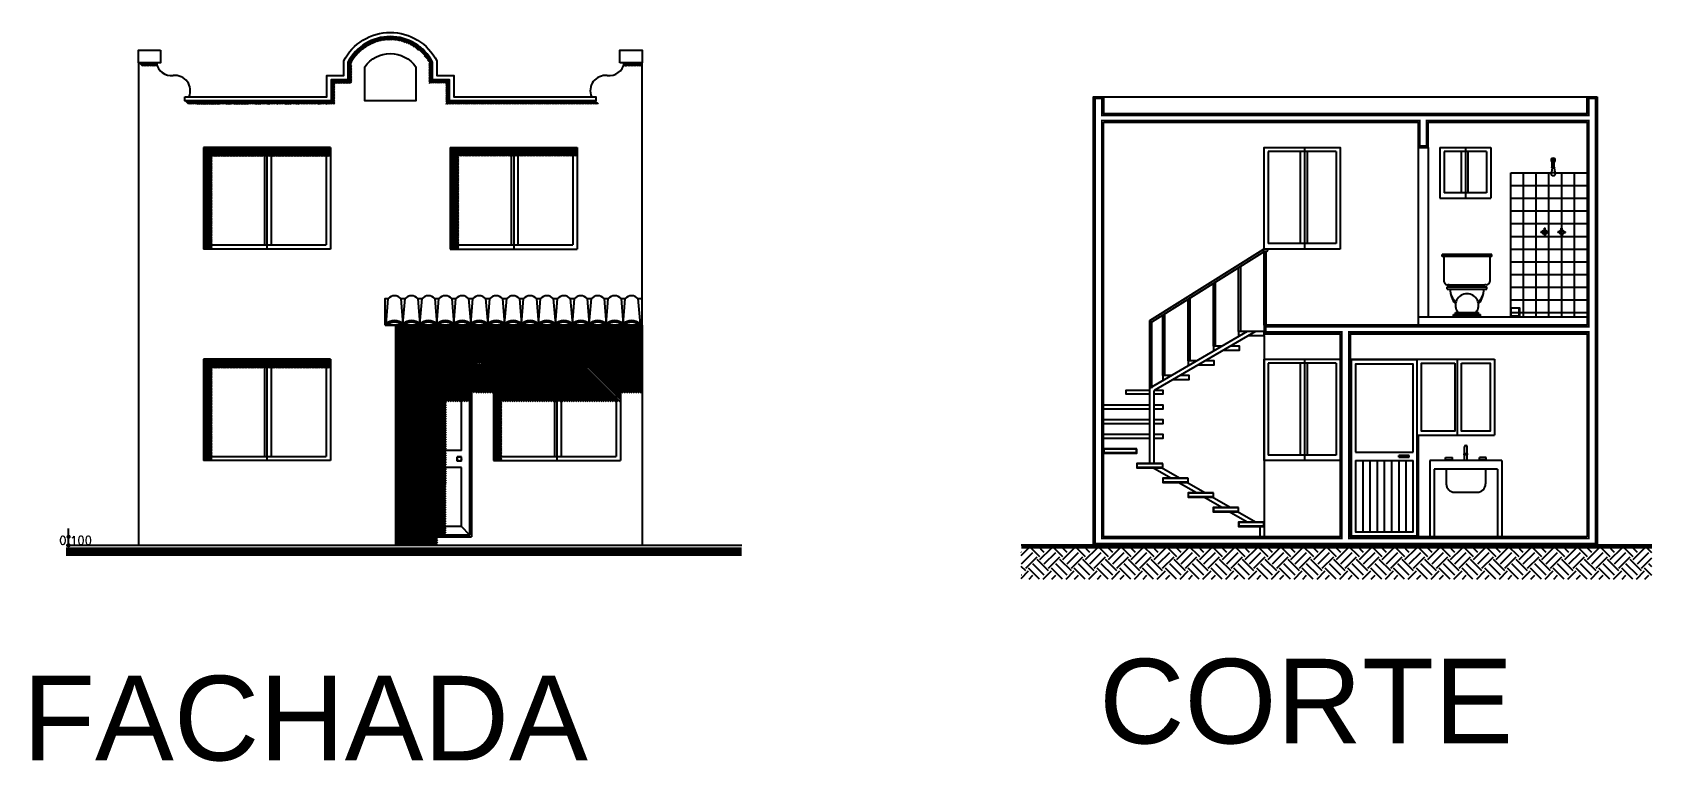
# Model space of a CAD drawing. Extents: x 178.2 to 198.4, y 129 to 151.4.
# Drawn here: x 178.2 to 197.35, y 129.05 to 137.66 of the extents above; entities that cross this region are included whole.
import ezdxf

# ---------------------------------------------------------------- set-up
doc = ezdxf.new("R2010")
doc.units = 0
doc.header["$PDMODE"] = 34
doc.header["$PDSIZE"] = 0.1
doc.layers.get('0').update_dxf_attribs({"linetype": 'CONTINUOUS'})
doc.layers.get('DEFPOINTS').update_dxf_attribs({"linetype": 'CONTINUOUS'})
for name, color, linetype in [('AMB', 4, 'CONTINUOUS'), ('DIM', 250, 'CONTINUOUS'), ('MUEBLES', 1, 'CONTINUOUS'), ('MUROS', 40, 'CONTINUOUS'), ('SOMBRA', 251, 'CONTINUOUS')]:
    doc.layers.add(name, color=color, linetype=linetype)
doc.styles.add('2', font='arial.ttf')
doc.styles.add('ROMANS', font='romans')
doc.dimstyles.get("Standard").update_dxf_attribs({"dimtxt": 0.18, "dimasz": 0.18, "dimexe": 0.18, "dimexo": 0.0625, "dimgap": 0.09, "dimtad": 0, "dimtih": 1, "dimtoh": 1, "dimdec": 4, "dimzin": 0, "dimdsep": 46, "dimtxsty": 'Standard', "dimcen": 0.09, "dimadec": 0, "dimazin": 0, "dimtfac": 1, "dimtdec": 4, "dimtofl": 0, "dimtmove": 0, "dimatfit": 3, "dimfxl": 1, "dimtolj": 1, "dimtzin": 0, "dimarcsym": 0})

# ---------------------------------------------------------------- blocks, each defined once
blk = doc.blocks.new('_DOT')
at = {"color": 0, "linetype": 'ByBlock'}
blk.add_line((-0.5, 0), (-1, 0), dxfattribs=at)
at = {"color": 0, "linetype": 'ByBlock', "const_width": 0.5}
blk.add_lwpolyline([(-0.25, 0, 1), (0.25, 0, 1)], format="xyb", close=True, dxfattribs=at)
blk = doc.blocks.new('*D8')
at = {"color": 0, "linetype": 'ByBlock'}
for p, q in [((178.628, 134.316), (178.628, 134.366)), ((178.628, 134.166), (178.628, 134.266)), ((178.628, 134.166), (178.628, 134.266)), ((178.628, 134.116), (178.628, 134.066))]:
    blk.add_line(p, q, dxfattribs=at)
at = {"layer": 'DEFPOINTS', "color": 0, "linetype": 'ByBlock'}
for p in [(178.628, 134.266), (182.488, 134.266), (179.453, 134.166)]:
    blk.add_point(p, dxfattribs=at)
at = {"color": 0, "linetype": 'ByBlock', "xscale": 0.05, "yscale": 0.05, "zscale": 0.05}
for p, rotation in [((178.628, 134.266), 270), ((178.628, 134.166), 90)]:
    blk.add_blockref('_DOT', p, dxfattribs=dict(at, rotation=rotation))
at = {"linetype": 'ByBlock', "insert": (178.711, 134.224), "char_height": 0.1, "attachment_point": 5, "style": 'ROMANS'}
blk.add_mtext('\\A1;0.100', dxfattribs=at)

msp = doc.modelspace()

# ---------------------------------------------------------------- hatches: boundary and pattern name
at = {"layer": 'AMB'}
h = msp.add_hatch(dxfattribs=at)
h.set_pattern_fill('EARTH', color=256, scale=0.03, angle=45, style=0)
h.set_pattern_definition([(45, (0, -2.56383), (0, 0.26940768), [0.1905, -0.1905]), (45, (-0.05051, -2.51331), (0, 0.26940768), [0.1905, -0.1905]), (45, (-0.10103, -2.4628), (0, 0.26940768), [0.1905, -0.1905]), (135, (-0.10103, -2.42912), (-0.26940768, 0), [0.1905, -0.1905]), (135, (-0.05051, -2.3786), (-0.26940768, 0), [0.1905, -0.1905]), (135, (1e-17, -2.3281), (-0.26940768, 0), [0.1905, -0.1905])])
h.paths.add_polyline_path([(197.3274, 131.6023), (189.8792, 131.6023), (189.8792, 131.2023), (197.3274, 131.2023)])
at = {"layer": 'SOMBRA'}
h = msp.add_hatch(dxfattribs=at)
h.set_pattern_fill('ANSI31', color=256, scale=0.003, angle=90, style=0)
h.set_pattern_definition([(135, (0, -2.763825), (-0.0067351921, -0.0067351921), [])])
h.paths.add_polyline_path([(179.6772, 137.2623, -0.0580716), (179.666, 137.3023), (179.453, 137.3023), (179.493, 137.2623)])
h.paths.add_polyline_path([(181.768, 136.8123), (181.768, 137.0623), (181.968, 137.0623), (181.968, 137.302, -0.5873802), (182.888, 137.302), (182.888, 137.0623), (183.088, 137.0623), (183.088, 136.8123), (184.8945, 136.8123), (184.8545, 136.8523), (183.128, 136.8523), (183.128, 137.1023), (182.928, 137.1023), (182.928, 137.3122, 0.6), (181.928, 137.3122), (181.928, 137.1023), (181.728, 137.1023), (181.728, 136.8523), (180.0014, 136.8523), (180.0414, 136.8123)])
h.paths.add_polyline_path([(185.1899, 137.3023, -0.0558372), (185.1793, 137.2638), (185.1808, 137.2623), (185.403, 137.2623), (185.403, 137.3023)])
h = msp.add_hatch(dxfattribs=at)
h.set_pattern_fill('ANSI31', color=256, scale=0.075, angle=90, style=0)
h.set_pattern_definition([(135, (-357.963384, -342.496172), (-0.00662912607, -0.00662912607), [])])
h.paths.add_polyline_path([(181.7205, 136.3003), (180.2205, 136.3003), (180.2205, 135.1023), (180.3205, 135.1023), (180.3205, 136.2003), (181.7205, 136.2003)])
h = msp.add_hatch(dxfattribs=at)
h.set_pattern_fill('ANSI31', color=256, scale=0.075, angle=90, style=0)
h.set_pattern_definition([(135, (-355.048384, -342.496172), (-0.00662912607, -0.00662912607), [])])
h.paths.add_polyline_path([(184.6355, 136.3003), (183.1355, 136.3003), (183.1355, 135.1023), (183.2355, 135.1023), (183.2355, 136.2003), (184.6355, 136.2003)])
h = msp.add_hatch(dxfattribs=at)
h.set_pattern_fill('ANSI31', color=256, scale=0.006, angle=90, style=0)
h.set_pattern_definition([(135, (0.572524, -2.563825), (-0.0134703842, -0.0134703842), [])])
h.paths.add_polyline_path([(183.388, 133.8023), (182.488, 133.8023), (182.488, 131.7023), (183.088, 131.7023), (183.088, 133.3023), (183.388, 133.3023), (183.388, 133.4023)])
h.paths.add_polyline_path([(183.6455, 133.8023), (185.1455, 133.8023), (185.1455, 133.4023), (185.403, 133.4023), (185.403, 134.2023), (182.488, 134.2023), (182.488, 133.8023), (183.388, 133.8023), (183.388, 133.4023), (183.6455, 133.4023)])
h.paths.add_polyline_path([(185.1455, 133.8023), (183.6455, 133.8023), (183.6455, 133.3023), (185.1455, 133.3023), (185.1455, 133.4023)])
h.paths.add_polyline_path([(182.988, 131.7023), (182.488, 131.7023), (182.488, 131.6023), (182.988, 131.6023)])
h = msp.add_hatch(dxfattribs=at)
h.set_pattern_fill('ANSI31', color=256, scale=0.075, angle=90, style=0)
h.set_pattern_definition([(135, (-357.963384, -344.996172), (-0.00662912607, -0.00662912607), [])])
h.paths.add_polyline_path([(181.7205, 133.8003), (180.2205, 133.8003), (180.2205, 132.6023), (180.3205, 132.6023), (180.3205, 133.7003), (181.7205, 133.7003)])
h = msp.add_hatch(dxfattribs=at)
h.set_pattern_fill('ANSI31', color=256, scale=0.075, angle=90, style=0)
h.set_pattern_definition([(135, (-354.538384, -344.996172), (-0.00662912607, -0.00662912607), [])])
h.paths.add_polyline_path([(185.1455, 133.8003), (183.6455, 133.8003), (183.6455, 132.6023), (183.7455, 132.6023), (183.7455, 133.7003), (185.1455, 133.7003)])

# ---------------------------------------------------------------- linework, layer by layer
at = {"layer": 'AMB'}
for p, q in [((195.6622, 136.0023), (196.1397, 136.0023)), ((195.6622, 134.3023), (195.6622, 136.0023)), ((195.8122, 134.3023), (195.8122, 136.0023)), ((195.9622, 134.3023), (195.9622, 136.0023)), ((196.1122, 134.3023), (196.1122, 136.0023)), ((196.1847, 136.0023), (196.5622, 136.0023)), ((196.2622, 135.3473), (196.2622, 136.0023)), ((196.4122, 134.3023), (196.4122, 136.0023)), ((195.6622, 135.8523), (196.5622, 135.8523)), ((195.6622, 135.7023), (196.5622, 135.7023)), ((195.6622, 135.5523), (196.5622, 135.5523)), ((195.6622, 135.4023), (196.5622, 135.4023)), ((195.6622, 135.2523), (196.5622, 135.2523)), ((196.2622, 134.3023), (196.2622, 135.2573)), ((195.6622, 135.1023), (196.5622, 135.1023)), ((195.6622, 134.9523), (196.5622, 134.9523)), ((195.6622, 134.8023), (196.5622, 134.8023)), ((195.6622, 134.6523), (196.5622, 134.6523)), ((195.6622, 134.5023), (196.5622, 134.5023)), ((195.6622, 134.3523), (196.5622, 134.3523))]:
    msp.add_line(p, q, dxfattribs=at)
at = {"layer": 'MUEBLES'}
for p, q in [((180.2705, 136.2544), (181.6705, 136.2544)), ((180.2705, 136.2544), (180.2705, 135.1523)), ((180.9405, 136.2544), (180.9405, 135.1523)), ((180.9705, 136.3044), (180.9705, 135.1023)), ((181.0205, 136.2544), (181.0205, 135.1523)), ((181.6705, 136.2544), (181.6705, 135.1523)), ((183.1855, 136.2544), (184.5855, 136.2544)), ((183.1855, 136.2544), (183.1855, 135.1523)), ((183.8555, 136.2544), (183.8555, 135.1523)), ((183.8855, 136.3044), (183.8855, 135.1023)), ((183.9355, 136.2544), (183.9355, 135.1523)), ((184.5855, 136.2544), (184.5855, 135.1523)), ((193.5972, 136.2544), (192.7972, 136.2544)), ((192.7972, 136.2544), (192.7972, 135.1673)), ((193.1744, 136.2544), (193.1744, 135.1673)), ((193.2244, 136.3044), (193.2244, 135.1023)), ((193.2544, 136.2544), (193.2544, 135.1673)), ((193.5972, 136.2544), (193.5972, 135.1673)), ((195.3747, 136.2544), (194.8747, 136.2544)), ((194.8747, 136.2544), (194.8747, 135.7673)), ((195.0747, 136.2544), (195.0747, 135.7673)), ((195.1247, 136.3044), (195.1247, 135.7023)), ((195.1547, 136.2544), (195.1547, 135.7673)), ((195.3747, 136.2544), (195.3747, 135.7673)), ((195.3747, 135.7673), (194.8747, 135.7673)), ((180.2705, 135.1523), (181.6705, 135.1523)), ((183.1855, 135.1523), (184.5855, 135.1523)), ((193.5972, 135.1673), (192.7972, 135.1673)), ((195.4388, 135.0395), (194.8488, 135.0395)), ((194.8488, 135.0145), (194.8488, 135.0395)), ((195.4388, 135.0145), (194.8488, 135.0145)), ((195.4188, 134.7295), (195.4188, 135.0145)), ((195.4388, 135.0145), (195.4388, 135.0395)), ((194.9087, 134.6295), (194.9087, 134.6545)), ((194.9087, 134.6545), (195.3789, 134.6545)), ((194.9087, 134.6295), (195.3789, 134.6295)), ((194.934, 134.6795), (194.9188, 134.6795)), ((195.3688, 134.6795), (195.3536, 134.6795)), ((195.3789, 134.6295), (195.3789, 134.6545)), ((194.9837, 134.3045), (194.9837, 134.3295)), ((194.9837, 134.3295), (195.3039, 134.3295)), ((194.9837, 134.3045), (195.3039, 134.3045)), ((195.0087, 134.3295), (195.0087, 134.3545)), ((195.0087, 134.3545), (195.2789, 134.3545)), ((195.2789, 134.3295), (195.2789, 134.3545)), ((195.3039, 134.3045), (195.3039, 134.3295)), ((180.2705, 133.7544), (181.6705, 133.7544)), ((180.2705, 133.7544), (180.2705, 132.6523)), ((180.9405, 133.7544), (180.9405, 132.6523)), ((180.9705, 133.8044), (180.9705, 132.6023)), ((181.0205, 133.7544), (181.0205, 132.6523)), ((181.6705, 133.7544), (181.6705, 132.6523)), ((183.6955, 133.7544), (185.0955, 133.7544)), ((183.6955, 133.7544), (183.6955, 132.6523)), ((184.3655, 133.7544), (184.3655, 132.6523)), ((184.3955, 133.8044), (184.3955, 132.6023)), ((184.4455, 133.7544), (184.4455, 132.6523)), ((185.0955, 133.7544), (185.0955, 132.6523)), ((192.7972, 133.7544), (192.7972, 132.6673)), ((193.5972, 133.7544), (192.7972, 133.7544)), ((193.1744, 133.7544), (193.1744, 132.6673)), ((193.2244, 133.8044), (193.2244, 132.6023)), ((193.2544, 133.7544), (193.2544, 132.6673)), ((193.5972, 133.7544), (193.5972, 132.6673)), ((195.0283, 133.8023), (195.0283, 132.9023)), ((193.8272, 132.7023), (194.5072, 132.7023)), ((195.1108, 132.6809), (195.1158, 132.6863)), ((195.1108, 132.6694), (195.1108, 132.6809)), ((195.1508, 132.6809), (195.1108, 132.6809)), ((195.1158, 132.6863), (195.1158, 132.765)), ((195.1458, 132.6863), (195.1458, 132.765)), ((195.1458, 132.6863), (195.1508, 132.6809)), ((195.1508, 132.6694), (195.1508, 132.6809)), ((180.2705, 132.6523), (181.6705, 132.6523)), ((183.6955, 132.6523), (185.0955, 132.6523)), ((193.5972, 132.6673), (192.7972, 132.6673)), ((193.8272, 132.6023), (194.5072, 132.6023)), ((193.9122, 132.6023), (193.9122, 131.7623)), ((193.9972, 132.6023), (193.9972, 131.7623)), ((194.0822, 132.6023), (194.0822, 131.7623)), ((194.1672, 132.6023), (194.1672, 131.7623)), ((194.2522, 132.6023), (194.2522, 131.7623)), ((194.3372, 132.6023), (194.3372, 131.7623)), ((194.3389, 132.6413), (194.3389, 132.6633)), ((194.4618, 132.6633), (194.3389, 132.6633)), ((194.3389, 132.6413), (194.4618, 132.6413)), ((194.4222, 132.6023), (194.4222, 131.7623)), ((194.4618, 132.6413), (194.4618, 132.6633)), ((195.5558, 132.6023), (194.7058, 132.6023)), ((194.7058, 132.6023), (194.7058, 131.7023)), ((195.5058, 132.5023), (194.7558, 132.5023)), ((194.7558, 132.5023), (194.7558, 131.7023)), ((194.8913, 132.6118), (194.8913, 132.6401)), ((194.8913, 132.6401), (194.9708, 132.6401)), ((194.8913, 132.6118), (194.9708, 132.6118)), ((194.8985, 132.5023), (194.8985, 132.3294)), ((194.9261, 132.6118), (194.9261, 132.6023)), ((194.9361, 132.6118), (194.9361, 132.6023)), ((194.9708, 132.6118), (194.9708, 132.6401)), ((195.1508, 132.6694), (195.1108, 132.6694)), ((195.1158, 132.6023), (195.1158, 132.6694)), ((195.1458, 132.6023), (195.1458, 132.6694)), ((195.2909, 132.6118), (195.2909, 132.6401)), ((195.3703, 132.6401), (195.2909, 132.6401)), ((195.3703, 132.6118), (195.2909, 132.6118)), ((195.3256, 132.6118), (195.3256, 132.6023)), ((195.3356, 132.6118), (195.3356, 132.6023)), ((195.3632, 132.5023), (195.3632, 132.3294)), ((195.3703, 132.6118), (195.3703, 132.6401)), ((195.5058, 132.5023), (195.5058, 131.7023)), ((195.5558, 132.6023), (195.5558, 131.7023)), ((194.9985, 132.2294), (195.2632, 132.2294)), ((194.7558, 131.7023), (194.7058, 131.7023)), ((195.5558, 131.7023), (195.5058, 131.7023))]:
    msp.add_line(p, q, dxfattribs=at)
at = {"layer": 'MUEBLES', "linetype": 'ByBlock'}
for p, q in [((196.1497, 136.0677), (196.1497, 136.1523)), ((196.1747, 136.0677), (196.1747, 136.1523)), ((196.1497, 136.0627), (196.1373, 135.9882)), ((196.1447, 136.0627), (196.1447, 136.0677)), ((196.1797, 136.0677), (196.1447, 136.0677)), ((196.1797, 136.0627), (196.1447, 136.0627)), ((196.1747, 136.0627), (196.1871, 135.9882)), ((196.1797, 136.0627), (196.1797, 136.0677)), ((196.0172, 135.3073), (196.0172, 135.2973)), ((196.0367, 135.3073), (196.0172, 135.3073)), ((196.0367, 135.2973), (196.0172, 135.2973)), ((196.0672, 135.3473), (196.0572, 135.3473)), ((196.0572, 135.3279), (196.0572, 135.3473)), ((196.0572, 135.2768), (196.0572, 135.2573)), ((196.0572, 135.2573), (196.0672, 135.2573)), ((196.0672, 135.3279), (196.0672, 135.3473)), ((196.0672, 135.2768), (196.0672, 135.2573)), ((196.0877, 135.3073), (196.1072, 135.3073)), ((196.0877, 135.2973), (196.1072, 135.2973)), ((196.1072, 135.2973), (196.1072, 135.3073)), ((196.2367, 135.3073), (196.2172, 135.3073)), ((196.2172, 135.3073), (196.2172, 135.2973)), ((196.2367, 135.2973), (196.2172, 135.2973)), ((196.2572, 135.3279), (196.2572, 135.3473)), ((196.2672, 135.3473), (196.2572, 135.3473)), ((196.2572, 135.2768), (196.2572, 135.2573)), ((196.2572, 135.2573), (196.2672, 135.2573)), ((196.2672, 135.3279), (196.2672, 135.3473)), ((196.2672, 135.2768), (196.2672, 135.2573)), ((196.2877, 135.3073), (196.3072, 135.3073)), ((196.2877, 135.2973), (196.3072, 135.2973)), ((196.3072, 135.2973), (196.3072, 135.3073)), ((182.508, 133.7917), (182.608, 133.6917)), ((182.508, 131.7223), (182.508, 133.7917)), ((183.368, 133.7917), (182.508, 133.7917)), ((182.608, 132.7223), (182.608, 133.6917)), ((183.268, 133.6917), (182.608, 133.6917)), ((183.368, 133.7917), (183.268, 133.6917)), ((183.268, 132.7223), (183.268, 133.6917)), ((183.368, 131.7223), (183.368, 133.7917)), ((183.368, 131.7223), (183.368, 133.7917)), ((183.268, 132.7223), (182.608, 132.7223)), ((183.268, 132.5223), (182.608, 132.5223)), ((182.608, 131.8223), (182.608, 132.5223)), ((183.218, 132.5973), (183.218, 132.6473)), ((183.268, 132.6473), (183.218, 132.6473)), ((183.268, 132.5973), (183.218, 132.5973)), ((183.268, 132.5973), (183.268, 132.6473)), ((183.268, 131.8223), (183.268, 132.5223)), ((182.508, 131.7223), (182.608, 131.8223)), ((183.268, 131.8223), (182.608, 131.8223)), ((183.368, 131.7223), (183.268, 131.8223)), ((183.368, 131.7223), (182.508, 131.7223))]:
    msp.add_line(p, q, dxfattribs=at)
msp.add_lwpolyline([(196.1622, 135.9706, 0.0643181), (196.1722, 135.9719, 0.0772334), (196.1799, 135.9753, 0.1071671), (196.1855, 135.9808, 0.1456465), (196.1872, 135.9865, 0.1456465), (196.1855, 135.9921, 0.1071671), (196.1799, 135.9977, 0.0772334), (196.1722, 136.0011, 0.0643181), (196.1622, 136.0023, 0.0643181), (196.1522, 136.0011, 0.0772334), (196.1445, 135.9977, 0.1071671), (196.1389, 135.9921, 0.1456465), (196.1372, 135.9865, 0.1456465), (196.1389, 135.9808, 0.1071671), (196.1445, 135.9753, 0.0772334), (196.1522, 135.9719, 0.0643181)], format="xyb", close=True, dxfattribs=at)
at = {"layer": 'MUEBLES'}
for points in [[(194.8688, 135.0145), (194.8688, 134.7295, 0.4142136), (194.9188, 134.6795), (195.3536, 134.6795)], [(194.9438, 134.6295, 0.084456), (194.9595, 134.5373, 0.0915287), (195.0024, 134.4623, 0.0115723), (195.0087, 134.4552)], [(195.2789, 134.4552, 0.0115723), (195.2852, 134.4623, 0.0915287), (195.3281, 134.5373, 0.084456), (195.3438, 134.6295)]]:
    msp.add_lwpolyline(points, format="xyb", dxfattribs=at)
for points in [[(193.7772, 133.7923), (193.7772, 131.7123), (194.5572, 131.7123), (194.5572, 133.7923)], [(194.9983, 133.7523), (194.9983, 132.9523), (194.6072, 132.9523), (194.6072, 133.7523), (194.9983, 133.7523)], [(195.0783, 133.7523), (195.4172, 133.7523), (195.4172, 132.9523), (195.0783, 132.9523), (195.0783, 133.7523)]]:
    msp.add_lwpolyline(points, close=True, dxfattribs=at)
for points in [[(194.5072, 132.7023), (194.5072, 133.7423), (193.8272, 133.7423), (193.8272, 132.7023)], [(193.8272, 132.6023), (193.8272, 131.7623), (194.5072, 131.7623), (194.5072, 132.6023)]]:
    msp.add_lwpolyline(points, dxfattribs=at)
at = {"layer": 'MUEBLES', "linetype": 'ByBlock'}
for centre, radius in [((196.0622, 135.3023), 0.026), ((196.0622, 135.3023), 0.01), ((196.2622, 135.3023), 0.026), ((196.2622, 135.3023), 0.01), ((183.243, 132.6223), 0.025)]:
    msp.add_circle(centre, radius, dxfattribs=at)
for centre, radius, start, end in [((196.1622, 136.1523), 0.0247, 300.34396, 239.65604), ((196.1622, 136.1523), 0.0125, 0, 180), ((196.1622, 136.0677), 0.0125, 0, 180)]:
    msp.add_arc(centre, radius, start, end, dxfattribs=at)
at = {"layer": 'MUEBLES'}
for centre, radius, start, end in [((195.1438, 134.6295), 0.2, 180, 229.33461), ((195.1438, 134.6295), 0.2, 310.66539, 0), ((195.3688, 134.7295), 0.05, 270, 0), ((195.1442, 134.4384), 0.1365, 90.15484, 217.91099), ((195.1435, 134.4384), 0.1365, 322.08901, 89.84516), ((195.1308, 132.765), 0.015, 0, 180), ((194.9985, 132.3294), 0.1, 180, 270), ((195.2632, 132.3294), 0.1, 270, 0)]:
    msp.add_arc(centre, radius, start, end, dxfattribs=at)
at = {"layer": 'MUROS', "color": 12}
for p, q in [((179.453, 137.3023), (179.453, 131.6023)), ((185.403, 134.2023), (185.403, 137.3023)), ((180.2205, 136.3023), (180.2205, 135.1023)), ((181.7205, 136.3023), (180.2205, 136.3023)), ((181.7205, 136.3023), (181.7205, 135.1023)), ((183.1355, 136.3023), (183.1355, 135.1023)), ((183.1355, 136.3023), (184.6355, 136.3023)), ((184.6355, 136.3023), (184.6355, 135.1023)), ((181.7205, 135.1023), (180.2205, 135.1023)), ((183.1355, 135.1023), (184.6355, 135.1023)), ((182.488, 134.2023), (182.488, 131.6023)), ((180.2205, 133.8023), (180.2205, 132.6023)), ((181.7205, 133.8023), (180.2205, 133.8023)), ((181.7205, 133.8023), (181.7205, 132.6023)), ((181.7205, 132.6023), (180.2205, 132.6023))]:
    msp.add_line(p, q, dxfattribs=at)
at = {"layer": 'MUROS'}
for p, q in [((190.8522, 136.9023), (196.5622, 136.9023)), ((194.5672, 136.3023), (194.5672, 134.2023)), ((194.6872, 136.3023), (194.6872, 134.3023)), ((194.8247, 136.3023), (194.8247, 135.7023)), ((194.8247, 136.3023), (195.4247, 136.3023)), ((195.4247, 136.3023), (195.4247, 135.7023)), ((194.8247, 135.7023), (195.4247, 135.7023)), ((191.3978, 134.2577), (192.736, 135.0953)), ((191.3978, 134.2282), (192.7544, 135.0773)), ((192.7472, 134.2023), (192.7472, 135.0728)), ((192.7722, 134.2023), (192.7722, 135.0773)), ((192.4472, 134.129), (192.4472, 134.8851)), ((192.4722, 134.129), (192.4722, 134.9007)), ((192.1497, 133.9557), (192.1497, 134.6988)), ((192.1747, 133.9557), (192.1747, 134.7145)), ((182.378, 134.2163), (182.403, 134.5163)), ((182.553, 134.5163), (182.578, 134.2163)), ((182.578, 134.2163), (182.603, 134.5163)), ((182.753, 134.5163), (182.803, 134.5163)), ((182.753, 134.5163), (182.778, 134.2163)), ((182.778, 134.2163), (182.803, 134.5163)), ((182.953, 134.5163), (183.003, 134.5163)), ((182.953, 134.5163), (182.978, 134.2163)), ((182.978, 134.2163), (183.003, 134.5163)), ((183.153, 134.5163), (183.203, 134.5163)), ((183.153, 134.5163), (183.178, 134.2163)), ((183.178, 134.2163), (183.203, 134.5163)), ((183.353, 134.5163), (183.403, 134.5163)), ((183.353, 134.5163), (183.378, 134.2163)), ((183.378, 134.2163), (183.403, 134.5163)), ((183.553, 134.5163), (183.603, 134.5163)), ((183.553, 134.5163), (183.578, 134.2163)), ((183.578, 134.2163), (183.603, 134.5163)), ((183.753, 134.5163), (183.803, 134.5163)), ((183.753, 134.5163), (183.778, 134.2163)), ((183.778, 134.2163), (183.803, 134.5163)), ((183.953, 134.5163), (184.003, 134.5163)), ((183.953, 134.5163), (183.978, 134.2163)), ((183.978, 134.2163), (184.003, 134.5163)), ((184.153, 134.5163), (184.203, 134.5163)), ((184.153, 134.5163), (184.178, 134.2163)), ((184.178, 134.2163), (184.203, 134.5163)), ((184.353, 134.5163), (184.403, 134.5163)), ((184.353, 134.5163), (184.378, 134.2163)), ((184.378, 134.2163), (184.403, 134.5163)), ((184.553, 134.5163), (184.603, 134.5163)), ((184.553, 134.5163), (184.578, 134.2163)), ((184.578, 134.2163), (184.603, 134.5163)), ((184.753, 134.5163), (184.803, 134.5163)), ((184.753, 134.5163), (184.778, 134.2163)), ((184.778, 134.2163), (184.803, 134.5163)), ((184.953, 134.5163), (185.003, 134.5163)), ((184.953, 134.5163), (184.978, 134.2163)), ((184.978, 134.2163), (185.003, 134.5163)), ((185.153, 134.5163), (185.203, 134.5163)), ((185.153, 134.5163), (185.178, 134.2163)), ((185.178, 134.2163), (185.203, 134.5163)), ((185.353, 134.5163), (185.403, 134.5163)), ((185.353, 134.5163), (185.378, 134.2163)), ((191.851, 133.7823), (191.851, 134.5118)), ((191.876, 133.7823), (191.876, 134.5275)), ((182.378, 134.2163), (182.3923, 134.2023)), ((182.5636, 134.2023), (182.578, 134.2163)), ((182.578, 134.2163), (182.5923, 134.2023)), ((182.7636, 134.2023), (182.778, 134.2163)), ((182.775, 134.2134), (182.781, 134.2134)), ((182.778, 134.2163), (182.7923, 134.2023)), ((182.9636, 134.2023), (182.978, 134.2163)), ((182.975, 134.2134), (182.981, 134.2134)), ((182.978, 134.2163), (182.9923, 134.2023)), ((183.1636, 134.2023), (183.178, 134.2163)), ((183.178, 134.2163), (183.1923, 134.2023)), ((183.3636, 134.2023), (183.378, 134.2163)), ((183.378, 134.2163), (183.3923, 134.2023)), ((183.5636, 134.2023), (183.578, 134.2163)), ((183.578, 134.2163), (183.5923, 134.2023)), ((183.7636, 134.2023), (183.778, 134.2163)), ((183.778, 134.2163), (183.7923, 134.2023)), ((183.9636, 134.2023), (183.978, 134.2163)), ((183.978, 134.2163), (183.9923, 134.2023)), ((184.1636, 134.2023), (184.178, 134.2163)), ((184.178, 134.2163), (184.1923, 134.2023)), ((184.3636, 134.2023), (184.378, 134.2163)), ((184.378, 134.2163), (184.3923, 134.2023)), ((184.5636, 134.2023), (184.578, 134.2163)), ((184.578, 134.2163), (184.5923, 134.2023)), ((184.7636, 134.2023), (184.778, 134.2163)), ((184.778, 134.2163), (184.7923, 134.2023)), ((184.9636, 134.2023), (184.978, 134.2163)), ((184.978, 134.2163), (184.9923, 134.2023)), ((185.1636, 134.2023), (185.178, 134.2163)), ((185.178, 134.2163), (185.1923, 134.2023)), ((185.3636, 134.2023), (185.378, 134.2163)), ((191.3978, 133.4577), (191.3978, 134.2577)), ((191.4228, 133.4577), (191.4228, 134.2438)), ((191.5522, 133.609), (191.5522, 134.3248)), ((191.5772, 133.609), (191.5772, 134.3405)), ((194.5672, 134.3023), (196.5622, 134.3023)), ((192.5476, 134.129), (191.3978, 133.4577)), ((192.6468, 134.129), (191.4478, 133.429)), ((192.7472, 134.079), (192.7472, 131.7023)), ((194.6872, 134.2023), (196.5622, 134.2023)), ((193.7672, 133.8023), (195.4672, 133.8023)), ((195.4672, 133.8023), (195.4672, 132.9023)), ((191.3978, 132.569), (191.3978, 133.4577)), ((191.4478, 132.569), (191.4478, 133.429)), ((194.5672, 132.9023), (194.5672, 131.7023)), ((194.5672, 132.9023), (195.4672, 132.9023)), ((191.6477, 132.3957), (191.4344, 132.519)), ((191.7476, 132.3957), (191.5343, 132.519)), ((191.9476, 132.2223), (191.7342, 132.3457)), ((192.0475, 132.2223), (191.8341, 132.3457)), ((192.2474, 132.049), (192.0341, 132.1723)), ((192.3473, 132.049), (192.134, 132.1723)), ((192.5473, 131.8757), (192.3339, 131.999)), ((192.6472, 131.8757), (192.4338, 131.999)), ((192.6972, 131.8257), (192.6972, 131.7023)), ((192.7472, 131.8257), (192.7472, 131.7023)), ((178.5982, 131.6023), (186.5794, 131.6023)), ((197.3274, 131.6023), (189.8792, 131.6023))]:
    msp.add_line(p, q, dxfattribs=at)
at = {"layer": 'MUROS', "color": 13}
for p, q in [((185.403, 134.2023), (185.403, 131.6023)), ((182.488, 133.8023), (183.388, 133.8023)), ((183.388, 133.8023), (183.388, 131.7023)), ((183.6455, 133.8023), (183.6455, 132.6023)), ((183.6455, 133.8023), (185.1455, 133.8023)), ((185.1455, 133.8023), (185.1455, 132.6023)), ((183.6455, 132.6023), (185.1455, 132.6023)), ((182.488, 131.7023), (183.388, 131.7023))]:
    msp.add_line(p, q, dxfattribs=at)
at = {"layer": 'MUROS', "color": 11}
msp.add_lwpolyline([(180.0014, 136.9023), (181.678, 136.9023), (181.678, 137.1523), (181.878, 137.1523), (181.878, 137.3244, -0.6141454), (182.978, 137.3244), (182.978, 137.1523), (183.178, 137.1523), (183.178, 136.9023), (184.8545, 136.9023), (184.8545, 136.8523), (183.128, 136.8523), (183.128, 137.1023), (182.928, 137.1023), (182.928, 137.3122, 0.6), (181.928, 137.3122), (181.928, 137.1023), (181.728, 137.1023), (181.728, 136.8523), (180.0014, 136.8523)], format="xyb", close=True, dxfattribs=at)
for points in [[(179.7151, 137.4523), (179.7151, 137.3023), (179.453, 137.3023), (179.453, 137.4523)], [(185.1408, 137.3023), (185.1408, 137.4523), (185.403, 137.4523), (185.403, 137.3023)]]:
    msp.add_lwpolyline(points, close=True, dxfattribs=at)
at = {"layer": 'MUROS', "color": 12}
msp.add_lwpolyline([(182.728, 137.2563), (182.728, 136.8523), (182.128, 136.8523), (182.128, 137.2563, -0.5194939)], format="xyb", close=True, dxfattribs=at)
at = {"layer": 'MUROS'}
for points in [[(196.6822, 136.9023), (196.6822, 131.6023), (190.7322, 131.6023), (190.7322, 136.9023), (190.8522, 136.9023), (190.8522, 136.7023), (196.5622, 136.7023), (196.5622, 136.9023)], [(190.8522, 136.6023), (194.5672, 136.6023), (194.5672, 136.3023), (194.6872, 136.3023), (194.6872, 136.6023), (196.5622, 136.6023), (196.5622, 134.2023), (194.6872, 134.2023), (194.6872, 134.2023), (192.7472, 134.2023), (192.7472, 134.1023), (193.6472, 134.1023), (193.6472, 131.7023), (190.8522, 131.7023)], [(193.6472, 135.1023), (192.7472, 135.1023), (192.7472, 136.3023), (193.6472, 136.3023)], [(195.6622, 134.3092), (195.6622, 134.4092), (195.7622, 134.4092), (195.7622, 134.3092)], [(196.5622, 131.7023), (193.7672, 131.7023), (193.7672, 134.1023), (196.5622, 134.1023)], [(193.6472, 132.6023), (192.7472, 132.6023), (192.7472, 133.8023), (193.6472, 133.8023)], [(191.2434, 132.7423), (190.8522, 132.7423), (190.8522, 132.6923), (191.2434, 132.6923)], [(191.5522, 132.569), (191.2434, 132.569), (191.2434, 132.519), (191.5522, 132.519)], [(191.851, 132.3957), (191.551, 132.3957), (191.551, 132.3457), (191.851, 132.3457)], [(192.1497, 132.2223), (191.8497, 132.2223), (191.8497, 132.1723), (192.1497, 132.1723)], [(192.4472, 132.049), (192.1472, 132.049), (192.1472, 131.999), (192.4472, 131.999)], [(192.7472, 131.8757), (192.4472, 131.8757), (192.4472, 131.8257), (192.7472, 131.8257)]]:
    msp.add_lwpolyline(points, close=True, dxfattribs=at)
for points, const_width in [([(196.6622, 136.8823), (196.6622, 131.6223), (190.7522, 131.6223), (190.7522, 136.8823), (190.8322, 136.8823), (190.8322, 136.6823), (196.5822, 136.6823), (196.5822, 136.8823)], 0.02), ([(190.8322, 136.6223), (194.5872, 136.6223), (194.5872, 136.3223), (194.6672, 136.3223), (194.6672, 136.6223), (196.5822, 136.6223), (196.5822, 134.1823), (194.6672, 134.1823), (194.6672, 134.1823), (192.7672, 134.1823), (192.7672, 134.1223), (193.6672, 134.1223), (193.6672, 131.6823), (190.8322, 131.6823)], 0.02), ([(195.6722, 134.3192), (195.6722, 134.3992), (195.7522, 134.3992), (195.7522, 134.3192)], 0.01), ([(196.5822, 131.6823), (193.7472, 131.6823), (193.7472, 134.1223), (196.5822, 134.1223)], 0.02), ([(191.2334, 132.7323), (190.8622, 132.7323), (190.8622, 132.7023), (191.2334, 132.7023)], 0.01), ([(191.5422, 132.559), (191.2534, 132.559), (191.2534, 132.529), (191.5422, 132.529)], 0.01), ([(191.841, 132.3857), (191.561, 132.3857), (191.561, 132.3557), (191.841, 132.3557)], 0.01), ([(192.1397, 132.2123), (191.8597, 132.2123), (191.8597, 132.1823), (192.1397, 132.1823)], 0.01), ([(192.4372, 132.039), (192.1572, 132.039), (192.1572, 132.009), (192.4372, 132.009)], 0.01), ([(192.7372, 131.8657), (192.4572, 131.8657), (192.4572, 131.8357), (192.7372, 131.8357)], 0.01)]:
    msp.add_lwpolyline(points, close=True, dxfattribs=dict(at, const_width=const_width))
msp.add_lwpolyline([(192.7472, 135.1023, 1), (192.7472, 135.0773), (192.7788, 135.0773, 1), (192.7788, 135.1023)], format="xyb", close=True, dxfattribs=at)
at = {"layer": 'MUROS', "const_width": 0.005}
msp.add_lwpolyline([(192.7472, 135.0973, 1), (192.7472, 135.0823), (192.7788, 135.0823, 1), (192.7788, 135.0973)], format="xyb", close=True, dxfattribs=at)
at = {"layer": 'MUROS'}
for points in [[(182.368, 134.2023), (182.368, 134.5163), (182.403, 134.5163)], [(182.553, 134.5163), (182.603, 134.5163)], [(192.5612, 134.079), (192.7472, 134.079), (192.7472, 134.129), (192.4472, 134.129), (192.4472, 134.079), (192.462, 134.079)], [(192.2508, 133.9557), (192.1497, 133.9557), (192.1497, 133.9057), (192.1651, 133.9057)], [(192.2643, 133.9057), (192.4585, 133.9057), (192.4585, 133.9557), (192.3499, 133.9557)], [(191.9539, 133.7823), (191.851, 133.7823), (191.851, 133.7323), (191.8682, 133.7323)], [(191.9674, 133.7323), (192.1597, 133.7323), (192.1597, 133.7823), (192.053, 133.7823)], [(191.657, 133.609), (191.5522, 133.609), (191.5522, 133.559), (191.5714, 133.559)], [(191.6705, 133.559), (191.861, 133.559), (191.861, 133.609), (191.7562, 133.609)], [(191.3978, 133.2123), (190.8522, 133.2123), (190.8522, 133.2623), (191.3978, 133.2623)], [(191.3978, 133.3857), (191.1192, 133.3857), (191.1192, 133.4357), (191.3978, 133.4357)], [(191.4593, 133.4357), (191.5522, 133.4357), (191.5522, 133.3857), (191.4478, 133.3857)], [(191.4478, 133.2623), (191.5522, 133.2623), (191.5522, 133.2123), (191.4478, 133.2123)], [(191.3978, 133.039), (190.8522, 133.039), (190.8522, 133.089), (191.3978, 133.089)], [(191.4478, 133.089), (191.5522, 133.089), (191.5522, 133.039), (191.4478, 133.039)], [(191.3978, 132.8657), (190.8522, 132.8657), (190.8522, 132.9157), (191.3978, 132.9157)], [(191.4478, 132.9157), (191.5522, 132.9157), (191.5522, 132.8657), (191.4478, 132.8657)]]:
    msp.add_lwpolyline(points, dxfattribs=at)
at = {"layer": 'MUROS', "color": 10}
msp.add_lwpolyline([(182.368, 134.2023), (182.368, 134.2023), (185.403, 134.2023), (185.403, 134.2023)], close=True, dxfattribs=at)
at = {"layer": 'MUROS'}
for points, const_width in [([(194.6872, 134.1823), (196.5622, 134.1823)], 0.02), ([(178.5982, 131.5273), (186.5794, 131.5273)], 0.1), ([(197.3274, 131.5823), (189.8792, 131.5823)], 0.04)]:
    msp.add_lwpolyline(points, dxfattribs=dict(at, const_width=const_width))
at = {"layer": 'MUROS', "color": 12}
for centre, start, end in [((179.8432, 137.3304), 189.00861, 277.01122), ((185.0127, 137.3304), 262.98878, 350.99139), ((179.887, 136.9742), 336.37742, 97.01122), ((184.9689, 136.9742), 82.98878, 203.62258)]:
    msp.add_arc(centre, 0.1794, start, end, dxfattribs=at)
at = {"layer": 'MUROS'}
for centre, radius, start, end in [((182.478, 134.4515), 0.0991, 40.84552, 139.15448), ((182.678, 134.4515), 0.0991, 40.84552, 139.15448), ((182.878, 134.4515), 0.0991, 40.84552, 139.15448), ((183.078, 134.4515), 0.0991, 40.84552, 139.15448), ((183.278, 134.4515), 0.0991, 40.84552, 139.15448), ((183.478, 134.4515), 0.0991, 40.84552, 139.15448), ((183.678, 134.4515), 0.0991, 40.84552, 139.15448), ((183.878, 134.4515), 0.0991, 40.84552, 139.15448), ((184.078, 134.4515), 0.0991, 40.84552, 139.15448), ((184.278, 134.4515), 0.0991, 40.84552, 139.15448), ((184.478, 134.4515), 0.0991, 40.84552, 139.15448), ((184.678, 134.4515), 0.0991, 40.84552, 139.15448), ((184.878, 134.4515), 0.0991, 40.84552, 139.15448), ((185.078, 134.4515), 0.0991, 40.84552, 139.15448), ((185.278, 134.4515), 0.0991, 40.84552, 139.15448), ((182.478, 134.1187), 0.1397, 44.29682, 135.70318), ((182.478, 134.1187), 0.1197, 44.29682, 135.70318), ((182.678, 134.1187), 0.1397, 44.29682, 135.70318), ((182.678, 134.1187), 0.1197, 44.29682, 135.70318), ((182.878, 134.1187), 0.1397, 44.29682, 135.70318), ((182.878, 134.1187), 0.1197, 44.29682, 135.70318), ((183.078, 134.1187), 0.1397, 44.29682, 135.70318), ((183.078, 134.1187), 0.1197, 44.29682, 135.70318), ((183.278, 134.1187), 0.1397, 44.29682, 135.70318), ((183.278, 134.1187), 0.1197, 44.29682, 135.70318), ((183.478, 134.1187), 0.1397, 44.29682, 135.70318), ((183.478, 134.1187), 0.1197, 44.29682, 135.70318), ((183.678, 134.1187), 0.1397, 44.29682, 135.70318), ((183.678, 134.1187), 0.1197, 44.29682, 135.70318), ((183.878, 134.1187), 0.1397, 44.29682, 135.70318), ((183.878, 134.1187), 0.1197, 44.29682, 135.70318), ((184.078, 134.1187), 0.1397, 44.29682, 135.70318), ((184.078, 134.1187), 0.1197, 44.29682, 135.70318), ((184.278, 134.1187), 0.1397, 44.29682, 135.70318), ((184.278, 134.1187), 0.1197, 44.29682, 135.70318), ((184.478, 134.1187), 0.1397, 44.29682, 135.70318), ((184.478, 134.1187), 0.1197, 44.29682, 135.70318), ((184.678, 134.1187), 0.1397, 44.29682, 135.70318), ((184.678, 134.1187), 0.1197, 44.29682, 135.70318), ((184.878, 134.1187), 0.1397, 44.29682, 135.70318), ((184.878, 134.1187), 0.1197, 44.29682, 135.70318), ((185.078, 134.1187), 0.1397, 44.29682, 135.70318), ((185.078, 134.1187), 0.1197, 44.29682, 135.70318), ((185.278, 134.1187), 0.1397, 44.29682, 135.70318), ((185.278, 134.1187), 0.1197, 44.29682, 135.70318)]:
    msp.add_arc(centre, radius, start, end, dxfattribs=at)

# ---------------------------------------------------------------- texts
at = {"style": '2'}
for s, p in [('CORTE', (190.7993, 129.2607)), ('FACHADA', (178.087, 129.0603))]:
    msp.add_text(s, height=1, dxfattribs=at).set_placement(p)

# ---------------------------------------------------------------- dimensions: what is measured, and where the dimension line sits
at = {"layer": 'DIM'}
dim = msp.add_linear_dim(base=(178.6281, 131.7023), p1=(179.453, 131.6023), p2=(182.488, 131.7023), angle=90, dimstyle='Standard', override={"dimtxt": 0.1, "dimasz": 0.05, "dimexe": 1.25, "dimexo": 0.625, "dimgap": 0.05, "dimtad": 1, "dimdec": 3, "dimzin": 1, "dimtxsty": 'ROMANS', "dimblk1": 'DOT', "dimblk2": 'DOT', "dimsah": 1, "dimcen": 2.5, "dimse1": 1, "dimse2": 1, "dimclrt": 256, "dimtofl": 1, "dimtmove": 1}, dxfattribs=at)
dim.commit()
dim.dimension.update_dxf_attribs({"geometry": '*D8', "text_midpoint": (178.711, 131.6606), "dimtype": 160, "insert": (0, -2.5638)})

doc.saveas('drawing.dxf')
